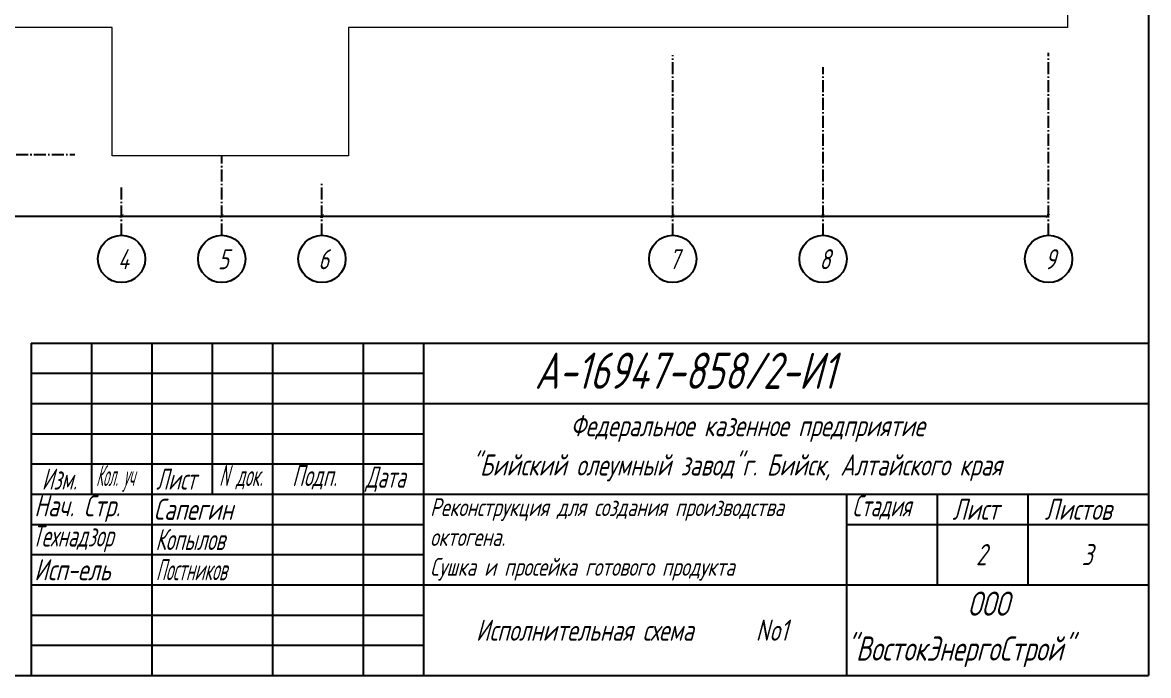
# Model space of a CAD drawing. Header units: millimetres. Extents: x -10490 to 5162, y -5053 to 76.
# Drawn here: x -3500 to -2745, y -2917 to -2479 of the extents above; entities that cross this region are included whole.
import ezdxf

# ---------------------------------------------------------------- set-up
doc = ezdxf.new("R2010")
doc.units = ezdxf.units.MM
doc.linetypes.add('gost6', pattern=[12, 8, -1.5, 1, -1.5])
doc.layers.get('Defpoints').update_dxf_attribs({"color": 33})
for name, color, linetype, lineweight in [('ИИ_ОФОРМЛЕНИЕ_025', 7, 'Continuous', 25), ('Осевая', 4, 'gost6', 25), ('Размерная', 4, 'Continuous', 25), ('Рамка толстая', 7, 'Continuous', 60), ('Рамка тонкая', 5, 'Continuous', 25), ('Строительный', 251, 'Continuous', 13), ('Текст', 2, 'Continuous', 25)]:
    doc.layers.add(name, color=color, linetype=linetype, lineweight=lineweight)
doc.styles.add('gost shx', font='gost.shx', dxfattribs={"oblique": 15})
doc.styles.add('SIMPLEX', font='simplex.shx', dxfattribs={"width": 0.7, "oblique": 15})
doc.styles.get("Standard").update_dxf_attribs({"font": 'arial.ttf'})
doc.dimstyles.new('ISO-25', dxfattribs={"dimtxt": 3, "dimasz": 2.5, "dimexe": 1.25, "dimexo": 0.625, "dimtad": 1, "dimtxsty": 'gost shx', "dimcen": 2.5, "dimclrt": 2, "dimadec": 0, "dimazin": 0, "dimtfac": 1, "dimtmove": 0, "dimatfit": 3, "dimfxl": 1, "dimarcsym": 0})

# ---------------------------------------------------------------- blocks, each defined once
blk = doc.blocks.new('_ArchTick')
at = {"color": 0, "linetype": 'ByBlock', "const_width": 0.15}
blk.add_lwpolyline([(-0.5, -0.5), (0.5, 0.5)], dxfattribs=at)
blk = doc.blocks.new('*D733')
at = {"layer": 'Defpoints', "color": 0, "lineweight": 30, "transparency": 16777216}
for p in [(-3668.53, -2608.9), (-3433.33, -2608.9), (-3433.33, -2608.9)]:
    blk.add_point(p, dxfattribs=at)
at = {"layer": 'Размерная', "color": 0, "lineweight": -2, "transparency": 16777216}
for p, q in [((-3668.53, -2608.9), (-3433.33, -2608.9)), ((-3668.53, -2609.52), (-3668.53, -2610.15)), ((-3433.33, -2608.27), (-3433.33, -2607.65))]:
    blk.add_line(p, q, dxfattribs=at)
at = {"layer": 'Размерная', "color": 0, "lineweight": -2, "transparency": 16777216, "xscale": 2.5, "yscale": 2.5, "zscale": 2.5, "rotation": 180}
blk.add_blockref('_ArchTick', (-3668.53, -2608.9), dxfattribs=at)
at = {"layer": 'Размерная', "color": 0, "lineweight": -2, "transparency": 16777216, "xscale": 2.5, "yscale": 2.5, "zscale": 2.5}
blk.add_blockref('_ArchTick', (-3433.33, -2608.9), dxfattribs=at)
blk = doc.blocks.new('*D734')
at = {"layer": 'Defpoints', "color": 0, "lineweight": 30, "transparency": 16777216}
for p in [(-3433.33, -2608.9), (-3366.13, -2608.9), (-3366.13, -2608.9)]:
    blk.add_point(p, dxfattribs=at)
at = {"layer": 'Размерная', "color": 0, "lineweight": -2, "transparency": 16777216}
for p, q in [((-3433.33, -2608.27), (-3433.33, -2607.65)), ((-3433.33, -2608.9), (-3366.13, -2608.9)), ((-3366.13, -2608.27), (-3366.13, -2607.65))]:
    blk.add_line(p, q, dxfattribs=at)
at = {"layer": 'Размерная', "color": 0, "lineweight": -2, "transparency": 16777216, "xscale": 2.5, "yscale": 2.5, "zscale": 2.5, "rotation": 180}
blk.add_blockref('_ArchTick', (-3433.33, -2608.9), dxfattribs=at)
at = {"layer": 'Размерная', "color": 0, "lineweight": -2, "transparency": 16777216, "xscale": 2.5, "yscale": 2.5, "zscale": 2.5}
blk.add_blockref('_ArchTick', (-3366.13, -2608.9), dxfattribs=at)
blk = doc.blocks.new('*D735')
at = {"layer": 'Defpoints', "color": 0, "lineweight": 30, "transparency": 16777216}
for p in [(-3366.13, -2608.9), (-3298.93, -2608.9), (-3298.93, -2608.9)]:
    blk.add_point(p, dxfattribs=at)
at = {"layer": 'Размерная', "color": 0, "lineweight": -2, "transparency": 16777216}
for p, q in [((-3366.13, -2608.27), (-3366.13, -2607.65)), ((-3366.13, -2608.9), (-3298.93, -2608.9)), ((-3298.93, -2608.27), (-3298.93, -2607.65))]:
    blk.add_line(p, q, dxfattribs=at)
at = {"layer": 'Размерная', "color": 0, "lineweight": -2, "transparency": 16777216, "xscale": 2.5, "yscale": 2.5, "zscale": 2.5, "rotation": 180}
blk.add_blockref('_ArchTick', (-3366.13, -2608.9), dxfattribs=at)
at = {"layer": 'Размерная', "color": 0, "lineweight": -2, "transparency": 16777216, "xscale": 2.5, "yscale": 2.5, "zscale": 2.5}
blk.add_blockref('_ArchTick', (-3298.93, -2608.9), dxfattribs=at)
blk = doc.blocks.new('*D736')
at = {"layer": 'Defpoints', "color": 0, "lineweight": 30, "transparency": 16777216}
for p in [(-3298.93, -2608.9), (-3063.73, -2608.9), (-3063.73, -2608.9)]:
    blk.add_point(p, dxfattribs=at)
at = {"layer": 'Размерная', "color": 0, "lineweight": -2, "transparency": 16777216}
for p, q in [((-3298.93, -2608.9), (-3063.73, -2608.9)), ((-3298.93, -2609.52), (-3298.93, -2610.15)), ((-3063.73, -2608.27), (-3063.73, -2607.65))]:
    blk.add_line(p, q, dxfattribs=at)
at = {"layer": 'Размерная', "color": 0, "lineweight": -2, "transparency": 16777216, "xscale": 2.5, "yscale": 2.5, "zscale": 2.5, "rotation": 180}
blk.add_blockref('_ArchTick', (-3298.93, -2608.9), dxfattribs=at)
at = {"layer": 'Размерная', "color": 0, "lineweight": -2, "transparency": 16777216, "xscale": 2.5, "yscale": 2.5, "zscale": 2.5}
blk.add_blockref('_ArchTick', (-3063.73, -2608.9), dxfattribs=at)
blk = doc.blocks.new('*D737')
at = {"layer": 'Defpoints', "color": 0, "lineweight": 30, "transparency": 16777216}
for p in [(-3063.73, -2608.9), (-2963.1, -2608.9), (-2963.1, -2608.9)]:
    blk.add_point(p, dxfattribs=at)
at = {"layer": 'Размерная', "color": 0, "lineweight": -2, "transparency": 16777216}
for p, q in [((-3063.73, -2608.27), (-3063.73, -2607.65)), ((-3063.73, -2608.9), (-2963.1, -2608.9)), ((-2963.1, -2608.27), (-2963.1, -2607.65))]:
    blk.add_line(p, q, dxfattribs=at)
at = {"layer": 'Размерная', "color": 0, "lineweight": -2, "transparency": 16777216, "xscale": 2.5, "yscale": 2.5, "zscale": 2.5, "rotation": 180}
blk.add_blockref('_ArchTick', (-3063.73, -2608.9), dxfattribs=at)
at = {"layer": 'Размерная', "color": 0, "lineweight": -2, "transparency": 16777216, "xscale": 2.5, "yscale": 2.5, "zscale": 2.5}
blk.add_blockref('_ArchTick', (-2963.1, -2608.9), dxfattribs=at)
blk = doc.blocks.new('*D738')
at = {"layer": 'Defpoints', "color": 0, "lineweight": 30, "transparency": 16777216}
for p in [(-2963.1, -2608.9), (-2812.08, -2608.9), (-2812.08, -2608.9)]:
    blk.add_point(p, dxfattribs=at)
at = {"layer": 'Размерная', "color": 0, "lineweight": -2, "transparency": 16777216}
for p, q in [((-2963.1, -2608.27), (-2963.1, -2607.65)), ((-2963.1, -2608.9), (-2812.08, -2608.9)), ((-2812.08, -2608.27), (-2812.08, -2607.65))]:
    blk.add_line(p, q, dxfattribs=at)
at = {"layer": 'Размерная', "color": 0, "lineweight": -2, "transparency": 16777216, "xscale": 2.5, "yscale": 2.5, "zscale": 2.5, "rotation": 180}
blk.add_blockref('_ArchTick', (-2963.1, -2608.9), dxfattribs=at)
at = {"layer": 'Размерная', "color": 0, "lineweight": -2, "transparency": 16777216, "xscale": 2.5, "yscale": 2.5, "zscale": 2.5}
blk.add_blockref('_ArchTick', (-2812.08, -2608.9), dxfattribs=at)

msp = doc.modelspace()

# ---------------------------------------------------------------- linework, layer by layer
at = {"color": 18, "lineweight": -2, "true_color": 0x000000}
for p, q in [((-3493.99309, -2694.00133), (-2744.74309, -2694.00133)), ((-3493.99309, -2694.00133), (-3493.99309, -2916.75133)), ((-3453.49309, -2694.00133), (-3453.49309, -2795.25133)), ((-3412.99309, -2694.00133), (-3412.99309, -2916.75133)), ((-3372.49309, -2694.00133), (-3372.49309, -2795.25133)), ((-3331.99309, -2694.00133), (-3331.99309, -2916.75133)), ((-3271.24309, -2694.00133), (-3271.24309, -2916.75133)), ((-3230.74309, -2694.00133), (-3230.74309, -2916.75133)), ((-3493.99309, -2714.25133), (-3230.74309, -2714.25133)), ((-3493.99309, -2734.50133), (-3230.74309, -2734.50133)), ((-3230.74309, -2734.50133), (-2744.74309, -2734.50133)), ((-3493.99309, -2754.75133), (-3230.74309, -2754.75133)), ((-3493.99309, -2775.00133), (-3230.74309, -2775.00133)), ((-3493.99309, -2795.25133), (-2744.74309, -2795.25133)), ((-2947.24309, -2795.25133), (-2947.24309, -2916.75133)), ((-2886.49309, -2795.25133), (-2886.49309, -2856.00133)), ((-2825.74309, -2795.25133), (-2825.74309, -2856.00133)), ((-3493.99309, -2815.50133), (-3230.74309, -2815.50133)), ((-2947.24309, -2815.50133), (-2744.74309, -2815.50133)), ((-3493.99309, -2835.75133), (-3230.74309, -2835.75133)), ((-3493.99309, -2856.00133), (-3230.74309, -2856.00133)), ((-3230.74309, -2856.00133), (-2744.74309, -2856.00133)), ((-3493.99309, -2876.25133), (-3230.74309, -2876.25133)), ((-3493.99309, -2896.50133), (-3230.74309, -2896.50133)), ((-3369.11809, -2916.75133), (-2744.74309, -2916.75133))]:
    msp.add_line(p, q, dxfattribs=at)
at = {"layer": 'Осевая'}
for p, q in [((-3063.72868, -2621.74769), (-3063.72868, -2501.04605)), ((-2811.72868, -2621.74769), (-2811.72868, -2499.43317)), ((-2962.92868, -2621.74769), (-2962.92868, -2509.11039)), ((-3996.01833, -2567.53419), (-3464.56114, -2567.53419)), ((-3366.12868, -2621.74769), (-3366.12868, -2568.54219)), ((-3433.32868, -2621.74769), (-3433.32868, -2588.75835)), ((-3298.92868, -2621.74769), (-3298.92868, -2587.10124))]:
    msp.add_line(p, q, dxfattribs=at)
at = {"layer": 'Рамка толстая', "color": 18, "lineweight": -2, "true_color": 0x000000}
for p in [(-2744.74309, -1948.12633), (-4077.86809, -2916.75133)]:
    msp.add_line(p, (-2744.74309, -2916.75133), dxfattribs=at)
at = {"layer": 'Рамка тонкая'}
for centre in [(-3433.32868, -2637.60164), (-3366.12868, -2637.60164), (-3298.92868, -2637.60164), (-3063.72868, -2637.60164), (-2962.92868, -2637.60164), (-2811.72868, -2637.60164)]:
    msp.add_circle(centre, 15.85396, dxfattribs=at)
at = {"layer": 'Строительный', "ltscale": 100}
msp.add_lwpolyline([(-3932.9541, -2056.47819), (-2798.9541, -2056.47819), (-2798.9541, -2482.52619), (-3281.1141, -2482.52619), (-3281.10238, -2568.54219), (-3439.69181, -2568.54219), (-3439.69181, -2482.48214), (-3932.9541, -2482.52619), (-3932.9541, -2056.47819)], dxfattribs=at)

# ---------------------------------------------------------------- texts
at = {"color": 18, "lineweight": -2, "true_color": 0x000000, "style": 'SIMPLEX', "oblique": 15}
for s, height, width, p in [('А-16947-858/2-И1', 24.3, 0.7, (-3156.23867, -2724.66561)), ('Федеральное казенное предприятие', 14.175, 0.7, (-3132.39256, -2756.43883)), ('"Бийский олеумный завод"г. Бийск, Алтайского края', 14.175, 0.7, (-3198.86362, -2782.76383)), ('Изм.', 14.175, 0.6, (-3486.79352, -2792.21383)), ('Кол. уч', 14.175, 0.4, (-3450.43915, -2789.85133)), ('Лист', 14.175, 0.6, (-3410.11871, -2792.21383)), ('N', 14.175, 0.5, (-3367.92117, -2789.85133)), ('Подп.', 14.175, 0.6, (-3318.92102, -2789.85133)), ('Дата', 14.175, 0.6, (-3269.71741, -2790.86383)), ('док.', 14.175, 0.5, (-3356.64712, -2789.85133)), ('Нач. Стр.', 14.175, 0.7, (-3491.83309, -2810.10133)), ('Сапегин', 14.175, 0.7, (-3411.73741, -2812.46383)), ('Стадия', 14.175, 0.6, (-2943.29131, -2810.10133)), ('Лист', 14.175, 0.7, (-2876.19934, -2812.46383)), ('Листов', 14.175, 0.7, (-2814.3516, -2812.46383)), ('Технадзор', 14.175, 0.6, (-3493.18309, -2830.35133)), ('Копылов', 14.175, 0.6, (-3410.56309, -2832.71383)), ('3', 14.175, 0.7, (-2789.50468, -2842.83883)), ('Исп-ель', 14.175, 0.7, (-3491.83309, -2852.96383)), ('Постников', 14.175, 0.5, (-3410.29309, -2852.96383)), ('ООО', 16.2, 0.7, (-2865.98347, -2876.73347)), ('Исполнительная схема ', 14.175, 0.7, (-3195.65346, -2893.49283)), ('No1', 14.175, 0.7, (-3008.07096, -2893.49283)), ('"ВостокЭнергоСтрой"', 16.2, 0.7, (-2947.63721, -2906.81918))]:
    msp.add_text(s, height=height, dxfattribs=dict(at, width=width)).set_placement(p)
at = {"color": 18, "lineweight": 20, "true_color": 0x000000, "style": 'SIMPLEX', "oblique": 15, "width": 0.7}
msp.add_text('2', height=14.175, dxfattribs=at).set_placement((-2860.37968, -2842.83883))
at = {"layer": 'ИИ_ОФОРМЛЕНИЕ_025', "lineweight": -2, "insert": (-3226.39941, -2797.95313), "char_height": 12, "attachment_point": 1}
msp.add_mtext_dynamic_manual_height_columns('{\\Fsimplex|c204;\\Q15;\\W0.7;\\C2;Реконструкция для создания производства октогена. \\PСушка и просейка готового продукта}', width=276.2589272, gutter_width=12.5, heights=[0], dxfattribs=at)
at = {"layer": 'Текст', "style": 'SIMPLEX', "oblique": 15, "width": 0.7}
for s, p in [('4', (-3435.7907, -2644.50238)), ('5', (-3368.5907, -2644.50238)), ('6', (-3301.3907, -2644.50238)), ('7', (-3066.1907, -2644.50238)), ('8', (-2965.3907, -2644.50238)), ('9', (-2814.1907, -2644.50238))]:
    msp.add_text(s, height=13.44, dxfattribs=at).set_placement(p)

# ---------------------------------------------------------------- dimensions: what is measured, and where the dimension line sits
at = {"layer": 'Размерная'}
for base, p1, p2, picture, middle in [((-3433.32868, -2608.89782), (-3668.52868, -2608.89782), (-3433.32868, -2608.89782), '*D733', (-3550.92868, -2608.89782)), ((-3366.12868, -2608.89782), (-3433.32868, -2608.89782), (-3366.12868, -2608.89782), '*D734', (-3399.72868, -2608.89782)), ((-3298.92868, -2608.89782), (-3366.12868, -2608.89782), (-3298.92868, -2608.89782), '*D735', (-3332.52868, -2608.89782)), ((-3063.72868, -2608.89782), (-3298.92868, -2608.89782), (-3063.72868, -2608.89782), '*D736', (-3181.32868, -2608.89782)), ((-2963.10325, -2608.89782), (-3063.72868, -2608.89782), (-2963.10325, -2608.89782), '*D737', (-3013.41596, -2608.89782)), ((-2812.07782, -2608.89782), (-2963.10325, -2608.89782), (-2812.07782, -2608.89782), '*D738', (-2887.59053, -2608.89782))]:
    dim = msp.add_linear_dim(base=base, p1=p1, p2=p2, text=' ', dimstyle='ISO-25', override={"dimlfac": 100, "dimrnd": 500, "dimblk1": 'ArchTick', "dimblk2": 'ArchTick', "dimsah": 1}, dxfattribs=at)
    dim.commit()
    dim.dimension.update_dxf_attribs({"geometry": picture, "text_midpoint": middle})

doc.saveas('drawing.dxf')
